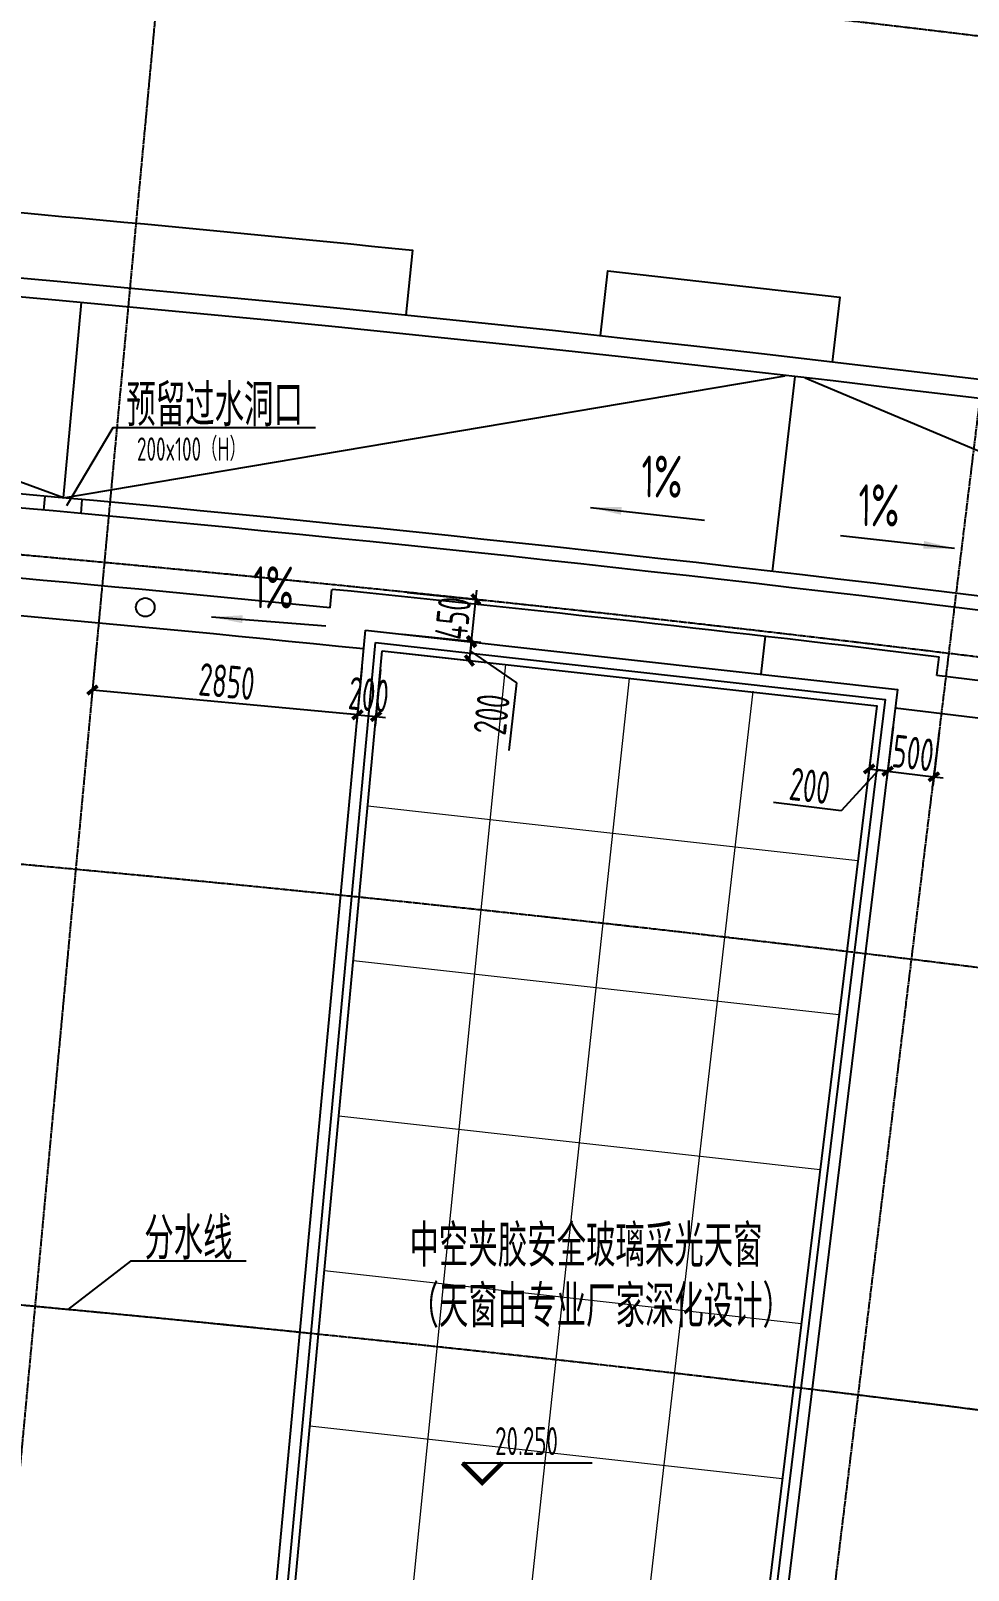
# Model space of a CAD drawing. Header units: millimetres. Extents: x 11536546 to 24947533, y -12764720 to -6308891.
# Drawn here: x 11807331 to 11817366, y -6389634 to -6373151 of the extents above; entities that cross this region are included whole.
import ezdxf
from ezdxf.enums import TextEntityAlignment as Align

# ---------------------------------------------------------------- set-up
doc = ezdxf.new("R2010")
doc.units = ezdxf.units.MM
doc.header["$LTSCALE"] = 10
doc.linetypes.add('A2-RG-AXIS$0$CENTER', pattern=[2, 1.25, -0.25, 0.25, -0.25])
doc.linetypes.add('A2-RG-AXIS$0$DOTE', pattern=[2.42, 2, -0.2, 0.02, -0.2])
for name, color, linetype in [('A2-RB-F5$0$$34$A-DIMS-100', 1, 'Continuous'), ('A2-RB-F5$0$A-DIMS-100', 1, 'Continuous'), ('A2-RG-AXIS$0$A-GRID', 1, 'A2-RG-AXIS$0$CENTER'), ('A2-RI-F5$0$$0$AUDIT_D_120618114340-341', 1, 'Continuous'), ('A2-RI-F5$0$$2$A-SYMB', 4, 'Continuous'), ('A2-RI-F5$0$A-ROOF-DRAN', 175, 'Continuous'), ('A2-RI-F5$0$A-ROOF-EDGE', 2, 'Continuous'), ('A2-RI-F5$0$A-SYMB', 4, 'Continuous'), ('A2-RI-F5$0$A-SYMB-AREA', 4, 'Continuous'), ('A2-RI-F5$0$A-SYMB-NAME', 4, 'Continuous'), ('A2-RI-F5$0$an-flor-open', 3, 'Continuous')]:
    doc.layers.add(name, color=color, linetype=linetype)
doc.layers.add('A2-RI-F5$0$A-GLAZ-CWMG', color=3, linetype='Continuous', lineweight=5)
doc.styles.add('A2-RB-F5$0$$0$XD2008', font='hzs.shx', dxfattribs={"width": 0.7, "bigfont": 'hztxt.shx'})
doc.styles.add('A2-RB-F5$0$XD2008', font='hzs.shx', dxfattribs={"width": 0.7, "bigfont": 'hztxt.shx'})
doc.styles.add('A2-RI-F5$0$$0$XD2008', font='hzs.shx', dxfattribs={"width": 0.7, "bigfont": 'hztxt.shx'})
doc.styles.add('A2-RI-F5$0$ECADI', font='hzs.shx', dxfattribs={"width": 0.7, "bigfont": 'hztxt.shx'})
doc.dimstyles.new('A2-RB-F5$0$$0$XD100$0', dxfattribs={"dimscale": 100, "dimtxt": 3.5, "dimasz": 1, "dimexe": 1, "dimexo": 2, "dimgap": 0.5, "dimtad": 1, "dimdec": 0, "dimdsep": 46, "dimtxsty": 'A2-RB-F5$0$$0$XD2008', "dimblk1": 'A2-RB-F5$0$$20$_ArchTick', "dimblk2": 'A2-RB-F5$0$$20$_ArchTick', "dimsah": 1, "dimcen": 2.5, "dimclrt": 4, "dimaunit": 1, "dimadec": 0, "dimazin": 0, "dimtfac": 1, "dimtdec": 0, "dimtix": 1, "dimtmove": 2, "dimatfit": 3, "dimfxl": 0, "dimtolj": 1, "dimtzin": 0, "dimarcsym": 0})
doc.dimstyles.new('A2-RB-F5$0$XD100$0', dxfattribs={"dimscale": 100, "dimtxt": 3.5, "dimasz": 1, "dimexe": 1, "dimexo": 2, "dimgap": 0.5, "dimtad": 1, "dimdec": 0, "dimdsep": 46, "dimtxsty": 'A2-RB-F5$0$XD2008', "dimblk1": 'A2-RB-F5$0$_ArchTick', "dimblk2": 'A2-RB-F5$0$_ArchTick', "dimsah": 1, "dimcen": 2.5, "dimclrt": 4, "dimaunit": 1, "dimadec": 0, "dimazin": 0, "dimtfac": 1, "dimtdec": 0, "dimtix": 1, "dimtmove": 1, "dimatfit": 3, "dimfxl": 0, "dimtolj": 1, "dimtzin": 0, "dimarcsym": 0})

# ---------------------------------------------------------------- blocks, each defined once
blk = doc.blocks.new('A2-RG-AXIS')
at = {"layer": 'A2-RG-AXIS$0$A-GRID', "linetype": 'A2-RG-AXIS$0$DOTE'}
for p, q in [((11809008.7, -6369286.5), (11805278.5, -6409313.1)), ((11813447.2, -6410192.8), (11818325.2, -6370289.9))]:
    blk.add_line(p, q, dxfattribs=at)
for radius in [323300, 316700, 313400, 308700]:
    blk.add_arc((11778730.7, -6694178.7), radius, 75.589285, 95.407644, dxfattribs=at)
blk = doc.blocks.new('A2-RI-F5$0$$2$ECADI-TAG-HGHT（国标）')
at = {"color": 1}
blk.add_line((-2.12, 2.12), (11.77, 2.12), dxfattribs=at)
at = {"color": 1, "const_width": 0.5}
blk.add_lwpolyline([(-2.12, 2.12), (0, 0), (2.12, 2.12)], dxfattribs=at)
at = {"style": 'A2-RI-F5$0$$0$XD2008', "width": 0.7}
blk.add_attdef('FL', text='', height=3, dxfattribs=at).set_placement((-2.69, 2.97), align=Align.RIGHT)
for tag, p in [('F.F.L.', (2.28, 2.97)), ('T.O.S.', (2.28, -1.1))]:
    blk.add_attdef(tag, p, '', height=3, dxfattribs=at)
blk = doc.blocks.new('A2-RI-F5$0$5erhfh')
at = {"layer": 'A2-RI-F5$0$A-SYMB-AREA', "style": 'A2-RI-F5$0$ECADI', "width": 0.7}
blk.add_attdef('340M2', text='', height=2.5, dxfattribs=at).set_placement((0, 1.25), align=Align.MIDDLE_LEFT)
at = {"layer": 'A2-RI-F5$0$A-SYMB-NAME', "style": 'A2-RI-F5$0$ECADI', "width": 0.7}
blk.add_attdef('CHINESENAME', (-12.29, 3.09), '', height=4.5, dxfattribs=at)
blk = doc.blocks.new('A2-RI-F5')
at = {"layer": 'A2-RI-F5$0$$0$AUDIT_D_120618114340-341'}
for p, q in [((11813322, -6378256), (11814542, -6378393)), ((11817219, -6378694), (11815999, -6378559)), ((11809266, -6379428), (11810490, -6379523))]:
    blk.add_line(p, q, dxfattribs=at)
at = {"layer": 'A2-RI-F5$0$$0$AUDIT_D_120618114340-341', "extrusion": (0, 0, -1)}
for points in [[(-11813658, -6378249), (-11813649, -6378333), (-11813319, -6378255)], [(-11816894, -6378614), (-11816884, -6378697), (-11817223, -6378694)], [(-11809601, -6379410), (-11809595, -6379494), (-11809262, -6379428)]]:
    blk.add_solid(points, dxfattribs=at)
at = {"layer": 'A2-RI-F5$0$A-GLAZ-CWMG'}
for p, q in [((11810918, -6394862), (11812417, -6379938)), ((11812134, -6394998), (11813740, -6380085)), ((11813352, -6395124), (11815065, -6380223)), ((11810938, -6381450), (11816185, -6382034)), ((11815983, -6383689), (11810784, -6383109)), ((11810629, -6384769), (11815780, -6385343)), ((11815578, -6386997), (11810474, -6386428)), ((11810320, -6388088), (11815376, -6388652))]:
    blk.add_line(p, q, dxfattribs=at)
at = {"layer": 'A2-RI-F5$0$A-ROOF-DRAN'}
for p, q in [((11807683, -6378152), (11800326, -6375464)), ((11807683, -6378152), (11807875, -6376061)), ((11807683, -6378152), (11815407, -6376846)), ((11815272, -6378940), (11815514, -6376854)), ((11822840, -6379909), (11815620, -6376870)), ((11807470, -6378284), (11807484, -6378134)), ((11807869, -6378320), (11807882, -6378171)), ((11810535, -6379331), (11810555, -6379132)), ((11815191, -6379635), (11815145, -6380040)), ((11817031, -6380055), (11817055, -6379856))]:
    blk.add_line(p, q, dxfattribs=at)
blk.add_circle((11808557, -6379324), 100, dxfattribs=at)
for radius, start, end in [(316450, 84.23183, 85.72208), (316050, 84.15908, 85.72132), (316650, 83.04843, 84.23179), (316450, 77.26345, 83.04839), (316050, 77.26448, 83.12087), (308700, 84.12896, 85.22439), (308700, 82.06636, 83.1045)]:
    blk.add_arc((11778731, -6694179), radius, start, end, dxfattribs=at)
at = {"layer": 'A2-RI-F5$0$A-ROOF-EDGE'}
blk.add_lwpolyline([(11804294, -6375553), (11804350, -6374855, -0.005539), (11811418, -6375501), (11811347, -6376197)], format="xyb", dxfattribs=at)
blk.add_lwpolyline([(11813430, -6376418), (11813507, -6375722), (11815991, -6376003), (11815910, -6376698)], dxfattribs=at)
blk.add_lwpolyline([(11810913, -6379569), (11816610, -6380204), (11814742, -6395490), (11809484, -6394903)], close=True, dxfattribs=at)
for centre, radius, start, end in [((11778731, -6694179), 319650, 76.75688, 94.23968), ((11778731, -6694179), 319450, 76.75688, 94.23968), ((11778730, -6694179), 317350, 76.92387, 85.74103), ((11778730, -6694179), 317200, 76.9909, 85.74076)]:
    blk.add_arc(centre, radius, start, end, dxfattribs=at)
at = {"layer": 'A2-RI-F5$0$A-SYMB'}
for points in [[(11810378, -6377402), (11808208, -6377402), (11807713, -6378239)], [(11809636, -6386325), (11808400, -6386325), (11807728, -6386844)]]:
    blk.add_lwpolyline(points, dxfattribs=at)
at = {"layer": 'A2-RI-F5$0$an-flor-open'}
for points in [[(11811021, -6379701), (11816476, -6380310), (11814637, -6395358), (11809614, -6394797)], [(11811093, -6379790), (11816387, -6380380), (11814567, -6395269), (11809701, -6394726)]]:
    blk.add_lwpolyline(points, close=True, dxfattribs=at)
ref = blk.add_blockref('A2-RI-F5$0$5erhfh', (11809583, -6377694), dxfattribs=dict(xscale=100, yscale=100, zscale=100))
ref.add_attrib('340M2', '200x100（H）', (11808468, -6377755), dxfattribs={"layer": 'A2-RI-F5$0$A-SYMB-AREA', "height": 250, "style": 'A2-RI-F5$0$ECADI', "width": 0.7})
ref.add_attrib('CHINESENAME', '预留过水洞口', (11808354, -6377385), dxfattribs={"layer": 'A2-RI-F5$0$A-SYMB-NAME', "height": 450, "style": 'A2-RI-F5$0$ECADI', "width": 0.7})
ref = blk.add_blockref('A2-RI-F5$0$5erhfh', (11814400, -6378503), dxfattribs=dict(xscale=99.99999999968374, yscale=99.99999999968374, zscale=99.99999999968374, rotation=359.5617199320547))
ref.add_attrib('CHINESENAME', '1%%%', (11813868, -6378148), dxfattribs={"layer": 'A2-RI-F5$0$A-SYMB-NAME', "height": 450, "rotation": 359.5617, "style": 'A2-RI-F5$0$ECADI', "width": 0.7})
ref = blk.add_blockref('A2-RI-F5$0$5erhfh', (11816723, -6378810), dxfattribs=dict(xscale=99.99999999968374, yscale=99.99999999968374, zscale=99.99999999968374, rotation=359.5617199320547))
ref.add_attrib('CHINESENAME', '1%%%', (11816191, -6378456), dxfattribs={"layer": 'A2-RI-F5$0$A-SYMB-NAME', "height": 450, "rotation": 359.5617, "style": 'A2-RI-F5$0$ECADI', "width": 0.7})
ref = blk.add_blockref('A2-RI-F5$0$5erhfh', (11810241, -6379689), dxfattribs=dict(xscale=99.99999999968374, yscale=99.99999999968374, zscale=99.99999999968374, rotation=359.5617199320547))
ref.add_attrib('CHINESENAME', '1%%%', (11809708, -6379334), dxfattribs={"layer": 'A2-RI-F5$0$A-SYMB-NAME', "height": 450, "rotation": 359.5617, "style": 'A2-RI-F5$0$ECADI', "width": 0.7})
ref = blk.add_blockref('A2-RI-F5$0$5erhfh', (11809775, -6386617), dxfattribs=dict(xscale=100, yscale=100, zscale=100))
ref.add_attrib('CHINESENAME', '分水线', (11808546, -6386308), dxfattribs={"layer": 'A2-RI-F5$0$A-SYMB-NAME', "height": 450, "style": 'A2-RI-F5$0$ECADI', "width": 0.7})
ref = blk.add_blockref('A2-RI-F5$0$5erhfh', (11812271, -6389020), dxfattribs=dict(xscale=100, yscale=100, zscale=100))
ref.add_attrib('CHINESENAME', '中空夹胶安全玻璃采光天窗', (11811385, -6386385), dxfattribs={"layer": 'A2-RI-F5$0$A-SYMB-NAME', "height": 450, "style": 'A2-RI-F5$0$ECADI', "width": 0.7})
ref = blk.add_blockref('A2-RI-F5$0$5erhfh', (11812271, -6389667), dxfattribs=dict(xscale=100, yscale=100, zscale=100))
ref.add_attrib('CHINESENAME', '（天窗由专业厂家深化设计）', (11811385, -6387033), dxfattribs={"layer": 'A2-RI-F5$0$A-SYMB-NAME', "height": 450, "style": 'A2-RI-F5$0$ECADI', "width": 0.7})
at = {"layer": 'A2-RI-F5$0$$2$A-SYMB'}
ref = blk.add_blockref('A2-RI-F5$0$$2$ECADI-TAG-HGHT（国标）', (11812164, -6388698), dxfattribs=dict(at, xscale=100, yscale=100, zscale=100))
ref.add_attrib('F.F.L.', '20.250', (11812302, -6388402), dxfattribs={"layer": '0', "height": 300, "style": 'A2-RI-F5$0$$0$XD2008', "width": 0.7})
blk = doc.blocks.new('A2-RB-F5$0$$20$_ArchTick')
at = {"color": 0, "linetype": 'ByBlock', "const_width": 0.4}
blk.add_lwpolyline([(-0.5, -0.5), (0.5, 0.5)], dxfattribs=at)
blk = doc.blocks.new('*D888')
at = {"layer": 'A2-RB-F5$0$$34$A-DIMS-100', "color": 0, "lineweight": -2, "transparency": 16777216}
for p, q in [((11811359, -6379164), (11812196, -6379250)), ((11812050, -6379687), (11812097, -6379240)), ((11812097, -6379240), (11812107, -6379140)), ((11811313, -6379612), (11812150, -6379698)), ((11812050, -6379687), (11812040, -6379787))]:
    blk.add_line(p, q, dxfattribs=at)
at = {"layer": 'Defpoints', "color": 0, "transparency": 16777216}
for p in [(11811160, -6379143), (11812097, -6379240), (11811114, -6379591)]:
    blk.add_point(p, dxfattribs=at)
at = {"layer": 'A2-RB-F5$0$$34$A-DIMS-100', "color": 0, "lineweight": -2, "transparency": 16777216, "xscale": 100, "yscale": 100, "zscale": 100}
for p, rotation in [((11812097, -6379240), 264.1228209961606), ((11812050, -6379687), 84.12282099616053)]:
    blk.add_blockref('A2-RB-F5$0$$20$_ArchTick', p, dxfattribs=dict(at, rotation=rotation))
at = {"layer": 'A2-RB-F5$0$$34$A-DIMS-100', "color": 4, "transparency": 16777216, "insert": (11811850, -6379441), "char_height": 350, "attachment_point": 5, "rotation": 84.1228, "style": 'A2-RB-F5$0$$0$XD2008'}
blk.add_mtext('\\A1;450', dxfattribs=at)
blk = doc.blocks.new('*D891')
at = {"layer": 'A2-RB-F5$0$$34$A-DIMS-100', "color": 0, "lineweight": -2, "transparency": 16777216}
for p, q in [((11808038, -6379706), (11807981, -6380310)), ((11810875, -6379971), (11810819, -6380574)), ((11810828, -6380475), (11807991, -6380210))]:
    blk.add_line(p, q, dxfattribs=at)
at = {"layer": 'Defpoints', "color": 0, "transparency": 16777216}
for p in [(11808056, -6379507), (11810894, -6379771), (11807991, -6380210)]:
    blk.add_point(p, dxfattribs=at)
at = {"layer": 'A2-RB-F5$0$$34$A-DIMS-100', "color": 0, "lineweight": -2, "transparency": 16777216, "xscale": 100, "yscale": 100, "zscale": 100}
for p, rotation in [((11807991, -6380210), 174.6757551522789), ((11810828, -6380475), 354.6757551522789)]:
    blk.add_blockref('A2-RB-F5$0$$20$_ArchTick', p, dxfattribs=dict(at, rotation=rotation))
at = {"layer": 'A2-RB-F5$0$$34$A-DIMS-100', "color": 4, "transparency": 16777216, "insert": (11809430, -6380119), "char_height": 350, "attachment_point": 5, "rotation": 354.6758, "style": 'A2-RB-F5$0$$0$XD2008'}
blk.add_mtext('\\A1;2850', dxfattribs=at)
blk = doc.blocks.new('A2-RB-F5$0$_ArchTick')
at = {"color": 0, "linetype": 'ByBlock', "const_width": 0.4}
blk.add_lwpolyline([(-0.5, -0.5), (0.5, 0.5)], dxfattribs=at)
blk = doc.blocks.new('*D823')
at = {"layer": 'A2-RB-F5$0$A-DIMS-100', "color": 0, "lineweight": -2, "transparency": 16777216}
for p, q in [((11816561, -6380602), (11816491, -6381178)), ((11817057, -6380663), (11816987, -6381238)), ((11816503, -6381079), (11816404, -6381066)), ((11816503, -6381079), (11816999, -6381139)), ((11816999, -6381139), (11817098, -6381151))]:
    blk.add_line(p, q, dxfattribs=at)
at = {"layer": 'Defpoints', "color": 0, "transparency": 16777216}
for p in [(11816586, -6380404), (11817081, -6380465), (11816999, -6381139)]:
    blk.add_point(p, dxfattribs=at)
at = {"layer": 'A2-RB-F5$0$A-DIMS-100', "color": 0, "lineweight": -2, "transparency": 16777216, "xscale": 100, "yscale": 100, "zscale": 100}
for p, rotation in [((11816503, -6381079), 353.0311969381924), ((11816999, -6381139), 173.0311969381924)]:
    blk.add_blockref('A2-RB-F5$0$_ArchTick', p, dxfattribs=dict(at, rotation=rotation))
at = {"layer": 'A2-RB-F5$0$A-DIMS-100', "color": 4, "transparency": 16777216, "insert": (11816778, -6380885), "char_height": 350, "attachment_point": 5, "rotation": 353.0312, "style": 'A2-RB-F5$0$XD2008'}
blk.add_mtext('\\A1;500', dxfattribs=at)
blk = doc.blocks.new('*D773')
at = {"layer": 'A2-RB-F5$0$$34$A-DIMS-100', "color": 0, "lineweight": -2, "transparency": 16777216}
for p, q in [((11810875, -6379971), (11810819, -6380574)), ((11811075, -6379989), (11811018, -6380593)), ((11810828, -6380475), (11810729, -6380466)), ((11810828, -6380475), (11811028, -6380493)), ((11811028, -6380493), (11811127, -6380503))]:
    blk.add_line(p, q, dxfattribs=at)
at = {"layer": 'Defpoints', "color": 0, "transparency": 16777216}
for p in [(11810894, -6379771), (11811093, -6379790), (11811028, -6380493)]:
    blk.add_point(p, dxfattribs=at)
at = {"layer": 'A2-RB-F5$0$$34$A-DIMS-100', "color": 0, "lineweight": -2, "transparency": 16777216, "xscale": 100, "yscale": 100, "zscale": 100}
for p, rotation in [((11810828, -6380475), 354.675755152297), ((11811028, -6380493), 174.675755152297)]:
    blk.add_blockref('A2-RB-F5$0$$20$_ArchTick', p, dxfattribs=dict(at, rotation=rotation))
at = {"layer": 'A2-RB-F5$0$$34$A-DIMS-100', "color": 4, "transparency": 16777216, "insert": (11810949, -6380260), "char_height": 350, "attachment_point": 5, "rotation": 354.6758, "style": 'A2-RB-F5$0$$0$XD2008'}
blk.add_mtext('\\A1;200', dxfattribs=at)
blk = doc.blocks.new('*D774')
at = {"layer": 'A2-RB-F5$0$A-DIMS-100', "color": 0, "lineweight": -2, "transparency": 16777216}
for p, q in [((11816363, -6380579), (11816294, -6381154)), ((11816562, -6380603), (11816493, -6381178)), ((11816405, -6381067), (11816007, -6381503)), ((11816306, -6381055), (11816504, -6381079)), ((11816007, -6381503), (11815282, -6381415))]:
    blk.add_line(p, q, dxfattribs=at)
at = {"layer": 'Defpoints', "color": 0, "transparency": 16777216}
for p in [(11816387, -6380380), (11816586, -6380404), (11816504, -6381079)]:
    blk.add_point(p, dxfattribs=at)
at = {"layer": 'A2-RB-F5$0$A-DIMS-100', "color": 0, "lineweight": -2, "transparency": 16777216, "xscale": 100, "yscale": 100, "zscale": 100}
for p, rotation in [((11816306, -6381055), 173.1382675430871), ((11816504, -6381079), 353.1382675430871)]:
    blk.add_blockref('A2-RB-F5$0$_ArchTick', p, dxfattribs=dict(at, rotation=rotation))
at = {"layer": 'A2-RB-F5$0$A-DIMS-100', "color": 4, "transparency": 16777216, "insert": (11815672, -6381236), "char_height": 350, "attachment_point": 5, "rotation": 353.1383, "style": 'A2-RB-F5$0$XD2008'}
blk.add_mtext('\\A1;200', dxfattribs=at)
blk = doc.blocks.new('*D777')
at = {"layer": 'A2-RB-F5$0$A-DIMS-100', "color": 0, "lineweight": -2, "transparency": 16777216}
for p, q in [((11811312, -6379613), (11812147, -6379706)), ((11812026, -6379894), (11812048, -6379695)), ((11811290, -6379812), (11812125, -6379905)), ((11812037, -6379795), (11812529, -6380134)), ((11812529, -6380134), (11812448, -6380859))]:
    blk.add_line(p, q, dxfattribs=at)
at = {"layer": 'Defpoints', "color": 0, "transparency": 16777216}
for p in [(11811114, -6379591), (11812048, -6379695), (11811091, -6379790)]:
    blk.add_point(p, dxfattribs=at)
at = {"layer": 'A2-RB-F5$0$A-DIMS-100', "color": 0, "lineweight": -2, "transparency": 16777216, "xscale": 100, "yscale": 100, "zscale": 100}
for p, rotation in [((11812048, -6379695), 83.63997309227425), ((11812026, -6379894), 263.6399730922742)]:
    blk.add_blockref('A2-RB-F5$0$_ArchTick', p, dxfattribs=dict(at, rotation=rotation))
at = {"layer": 'A2-RB-F5$0$A-DIMS-100', "color": 4, "transparency": 16777216, "insert": (11812265, -6380471), "char_height": 350, "attachment_point": 5, "rotation": 83.64, "style": 'A2-RB-F5$0$XD2008'}
blk.add_mtext('\\A1;200', dxfattribs=at)
blk = doc.blocks.new('A2-RB-F5')
at = {"layer": 'A2-RB-F5$0$$34$A-DIMS-100'}
for p1, p2, distance, picture, middle in [((11811113.6, -6379591), (11811159.6, -6379143.4), -941.9, '*D888', (11811849.7, -6379440.6)), ((11810893.9, -6379771.4), (11808056.2, -6379507), 706.5, '*D891', (11809430.4, -6380118.6)), ((11810893.9, -6379771.4), (11811093.1, -6379790), -706.5, '*D773', (11810948.8, -6380260.1))]:
    dim = blk.add_aligned_dim(p1=p1, p2=p2, distance=distance, dimstyle='A2-RB-F5$0$$0$XD100$0', dxfattribs=at)
    dim.commit()
    dim.dimension.update_dxf_attribs({"geometry": picture, "text_midpoint": middle})
at = {"layer": 'A2-RB-F5$0$A-DIMS-100'}
for base, p1, p2, angle, picture, middle in [((11812047.7, -6379695.1), (11811091.4, -6379789.8), (11811113.6, -6379591), 83.63997, '*D777', (11812523.7, -6380183.2)), ((11816504.5, -6381078.7), (11816387.1, -6380380.1), (11816585.7, -6380404), 353.13827, '*D774', (11815957.5, -6381496.6))]:
    dim = blk.add_linear_dim(base=base, p1=p1, p2=p2, angle=angle, dimstyle='A2-RB-F5$0$XD100$0', dxfattribs=at)
    dim.commit()
    dim.dimension.update_dxf_attribs({"geometry": picture, "text_midpoint": middle, "dimtype": 129})
dim = blk.add_aligned_dim(p1=(11816585.7, -6380404), p2=(11817081.4, -6380464.6), distance=-679.6, text='500', dimstyle='A2-RB-F5$0$XD100$0', dxfattribs=at)
dim.commit()
dim.dimension.update_dxf_attribs({"geometry": '*D823', "text_midpoint": (11816778.4, -6380885.5)})

msp = doc.modelspace()

# ---------------------------------------------------------------- block references
for name in ['A2-RG-AXIS', 'A2-RI-F5', 'A2-RB-F5', 'A2-RB-F5']:
    msp.add_blockref(name, (0, 0))

doc.saveas('drawing.dxf')
